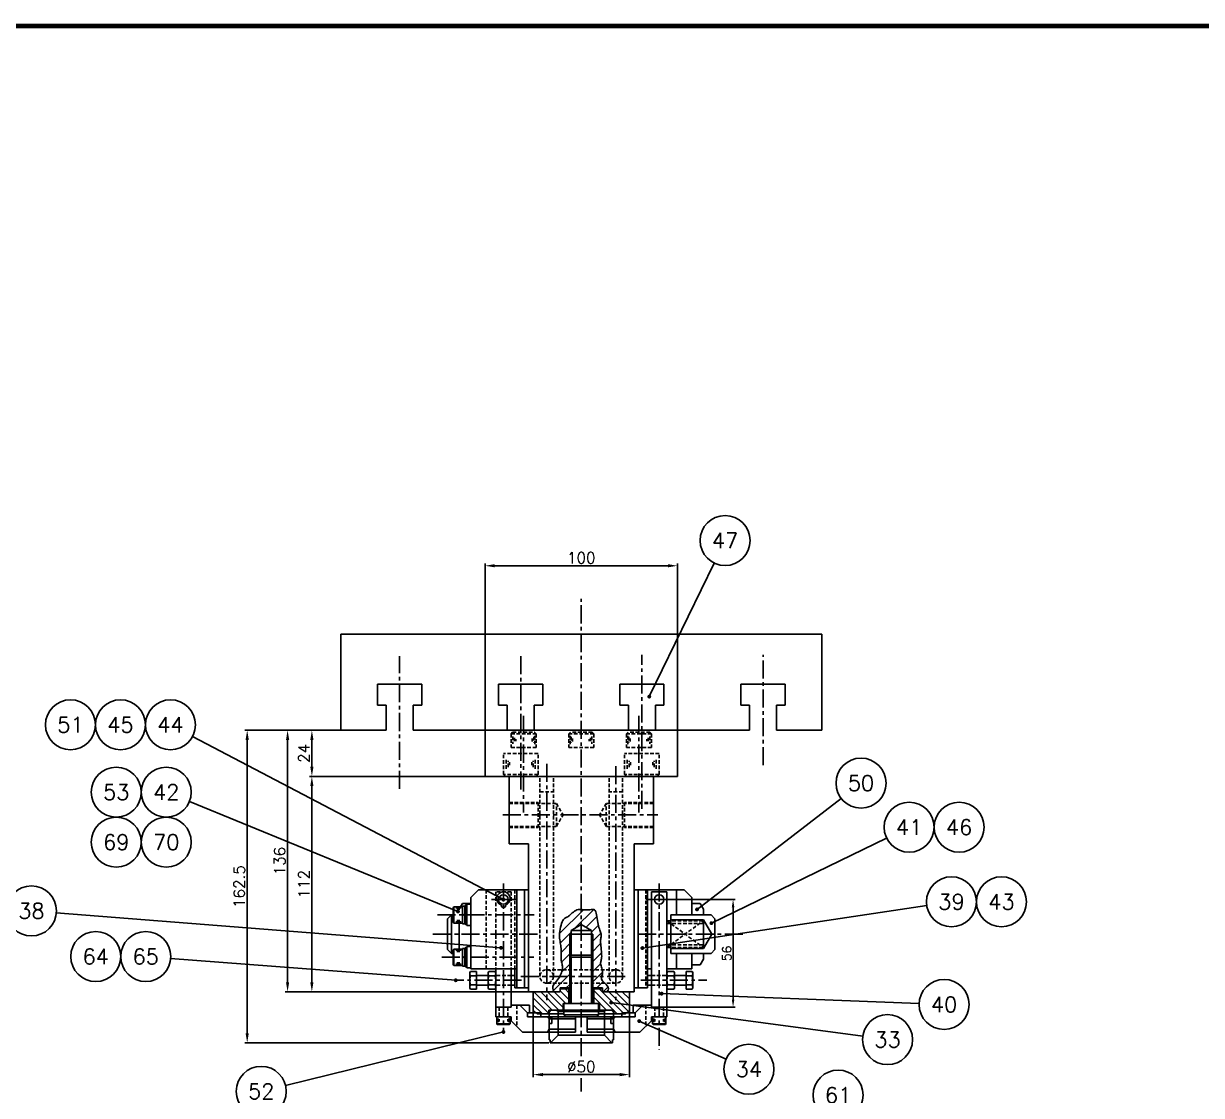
# Model space of a CAD drawing. Extents: x -13768 to 18086, y -10615 to 1188.
# Drawn here: x 1059 to 1671, y -581 to -24 of the extents above; entities that cross this region are included whole.
import ezdxf
from ezdxf.enums import TextEntityAlignment as Align

# ---------------------------------------------------------------- set-up
doc = ezdxf.new("R2010")
doc.units = 0
doc.header["$LTSCALE"] = 7.5
doc.header["$MEASUREMENT"] = 0
doc.linetypes.add('CENTER', pattern=[2, 1.25, -0.25, 0.25, -0.25])
doc.linetypes.add('HIDDEN', pattern=[0.375, 0.25, -0.125])
doc.layers.get('0').update_dxf_attribs({"linetype": 'CONTINUOUS'})
doc.layers.get('DEFPOINTS').update_dxf_attribs({"linetype": 'CONTINUOUS'})
for name, color, linetype in [('0-POS', 3, 'CONTINUOUS'), ('1', 1, 'CENTER'), ('CL', 1, 'CENTER'), ('CO', 3, 'CONTINUOUS'), ('CUPLA A SOLDAR', 5, 'CONTINUOUS'), ('FI', 1, 'CONTINUOUS'), ('OC', 1, 'HIDDEN'), ('POS', 3, 'CONTINUOUS'), ('RY', 5, 'CONTINUOUS')]:
    doc.layers.add(name, color=color, linetype=linetype)
doc.styles.add('ROMANS', font='ROMANS.SHX')
doc.dimstyles.new('2', dxfattribs={"dimscale": 2, "dimtxt": 2.3, "dimasz": 2, "dimexe": 0.5, "dimexo": 0.0625, "dimgap": 0.5, "dimtad": 1, "dimdec": 4, "dimdsep": 46, "dimtxsty": 'ROMANS', "dimcen": -2, "dimclrt": 7, "dimadec": 0, "dimazin": 0, "dimtfac": 0.869565, "dimtdec": 4, "dimtmove": 0, "dimatfit": 3, "dimfxl": 1, "dimtolj": 1, "dimarcsym": 0})
doc.dimstyles.new('2CON5', dxfattribs={"dimscale": 2.5, "dimtxt": 2.3, "dimasz": 2, "dimexe": 0.5, "dimexo": 0.0625, "dimgap": 0.5, "dimtad": 1, "dimdec": 4, "dimdsep": 46, "dimtxsty": 'ROMANS', "dimcen": -2, "dimclrt": 7, "dimadec": 0, "dimazin": 0, "dimtfac": 0.869565, "dimtdec": 4, "dimtmove": 0, "dimatfit": 3, "dimfxl": 1, "dimtolj": 1, "dimarcsym": 0})

# ---------------------------------------------------------------- blocks, each defined once
blk = doc.blocks.new('04912L')
for p, q in [((-3.5, 3.7), (-3.2, 4)), ((-3.5, 3.7), (-3.5, 0)), ((-3.5, 0), (3.5, 0)), ((-3.2, 4), (3.2, 4)), ((3.5, 3.7), (3.2, 4)), ((3.5, 3.7), (3.5, 0))]:
    blk.add_line(p, q)
at = {"color": 1}
for p, q in [((-3.5, 3.7), (3.5, 3.7)), ((-2.75, 2.85), (-2.75, 0.9)), ((-2.22, 2.4), (-2.22, 1.16)), ((2.22, 2.4), (2.22, 1.16)), ((2.75, 2.85), (2.75, 0.9))]:
    blk.add_line(p, q, dxfattribs=at)
blk = doc.blocks.new('05934L')
for p, q in [((-4, 4), (-4.62, 3.64)), ((-4.62, 3.64), (-4.62, 0.36)), ((-4, 0), (-4.62, 0.36)), ((-4, 4), (-2.31, 4)), ((-4, 0), (-2.31, 0)), ((-2.31, 4), (2.31, 4)), ((-2.31, 3.64), (-2.31, 0.36)), ((-2.31, 0), (2.31, 0)), ((2.31, 4), (4, 4)), ((2.31, 3.64), (2.31, 0.36)), ((2.31, 0), (4, 0)), ((4, 4), (4.62, 3.64)), ((4, 0), (4.62, 0.36)), ((4.62, 3.64), (4.62, 0.36))]:
    blk.add_line(p, q)
for centre, radius, start, end in [((-3.46, 1.96), 2.04, 55.61575, 124.38425), ((-3.46, 2.04), 2.04, 235.61575, 304.38425), ((0, -3.64), 7.64, 72.41205, 107.58795), ((0, 7.64), 7.64, 252.41205, 287.58795), ((3.46, 1.96), 2.04, 55.61575, 124.38425), ((3.46, 2.04), 2.04, 235.61575, 304.38425)]:
    blk.add_arc(centre, radius, start, end)
blk = doc.blocks.new('05933L')
for p, q in [((-4, 3.5), (-4.62, 3.14)), ((-4.62, 3.14), (-4.62, 0)), ((-4.62, 0), (4.62, 0)), ((-4, 3.5), (-2.31, 3.5)), ((-2.31, 3.5), (2.31, 3.5)), ((-2.31, 3.14), (-2.31, 0)), ((2.31, 3.5), (4, 3.5)), ((2.31, 3.14), (2.31, 0)), ((4, 3.5), (4.62, 3.14)), ((4.62, 3.14), (4.62, 0))]:
    blk.add_line(p, q)
for centre, radius, start, end in [((-3.46, 1.46), 2.04, 55.61575, 124.38425), ((0, -4.14), 7.64, 72.41205, 107.58795), ((3.46, 1.46), 2.04, 55.61575, 124.38425)]:
    blk.add_arc(centre, radius, start, end)
blk = doc.blocks.new('05125')
for p, q in [((-4.7, 1), (-5, 0.7)), ((-5, 0.7), (-5, 0)), ((-5, 0), (5, 0)), ((-4.7, 1), (4.7, 1)), ((4.7, 1), (5, 0.7)), ((5, 0.7), (5, 0))]:
    blk.add_line(p, q)
at = {"color": 1}
blk.add_line((-5, 0.7), (5, 0.7), dxfattribs=at)
blk = doc.blocks.new('05127')
for p, q in [((-4.6, 1.2), (4.6, 1.2)), ((-4.6, 1.2), (-4.6, 0)), ((-4.6, 0), (4.6, 0)), ((0.51, 1.2), (-0.53, 0)), ((4.6, 1.2), (4.6, 0))]:
    blk.add_line(p, q)
blk = doc.blocks.new('05912L')
for p, q in [((-4.25, 4.5), (-3.75, 5)), ((-4.25, 4.5), (-4.25, 0)), ((-4.25, 0), (4.25, 0)), ((-3.75, 5), (3.75, 5)), ((4.25, 4.5), (3.75, 5)), ((4.25, 4.5), (4.25, 0))]:
    blk.add_line(p, q)
at = {"color": 1}
for p, q in [((-4.25, 4.5), (4.25, 4.5)), ((-3.64, 3.52), (-3.64, 0.79)), ((-2.98, 3.1), (-2.98, 1.41)), ((2.98, 3.1), (2.98, 1.41)), ((3.64, 3.52), (3.64, 0.79))]:
    blk.add_line(p, q, dxfattribs=at)
blk = doc.blocks.new('12912L')
for p, q in [((-9, 11), (-8, 12)), ((-9, 11), (-9, 0)), ((-8, 12), (8, 12)), ((9, 11), (8, 12)), ((9, 11), (9, 0)), ((-9, 0), (9, 0))]:
    blk.add_line(p, q)
at = {"color": 1}
for p, q in [((-9, 11), (9, 11)), ((-7.47, 8.01), (-7.47, 3.03)), ((-6.47, 7.16), (-6.47, 3.89)), ((-5.76, 6.16), (-5.76, 4.6)), ((5.9, 6.16), (5.9, 4.6)), ((6.61, 7.16), (6.61, 3.89)), ((7.61, 8.01), (7.61, 3.03))]:
    blk.add_line(p, q, dxfattribs=at)
blk = doc.blocks.new('08912L')
for p, q in [((-6.5, 7.2), (-5.7, 8)), ((-6.5, 7.2), (-6.5, 0)), ((-5.7, 8), (5.7, 8)), ((5.7, 8), (6.5, 7.2)), ((6.5, 7.2), (6.5, 0)), ((-6.5, 0), (6.5, 0))]:
    blk.add_line(p, q)
at = {"color": 1}
for p, q in [((-6.5, 7.2), (6.5, 7.2)), ((5.76, 6.13), (5.76, 1.78)), ((-5.56, 5.75), (-5.56, 2.02)), ((-4.81, 5.13), (-4.81, 2.89)), ((-4.07, 4.39), (-4.07, 3.39)), ((4.52, 4.76), (4.52, 3.14)), ((5.26, 5.51), (5.26, 2.52))]:
    blk.add_line(p, q, dxfattribs=at)
blk = doc.blocks.new('A1G')
at = {"const_width": 1}
blk.add_lwpolyline([(25, 10), (831, 10), (831, 584), (25, 584)], close=True, dxfattribs=at)
blk = doc.blocks.new('*D486')
at = {"layer": 'CO', "color": 0, "lineweight": -2}
for p, q in [((1298.67, -391.09), (1298.67, -304.45)), ((1303.67, -305.7), (1393.67, -305.7)), ((1398.67, -391.09), (1398.67, -304.45))]:
    blk.add_line(p, q, dxfattribs=at)
at = {"layer": 'CO', "color": 0}
for points in [[(1303.67, -304.86), (1303.67, -306.53), (1298.67, -305.7)], [(1393.67, -304.86), (1393.67, -306.53), (1398.67, -305.7)]]:
    blk.add_solid(points, dxfattribs=at)
at = {"layer": 'DEFPOINTS', "color": 0}
for p in [(1398.67, -305.7), (1298.67, -391.24), (1398.67, -391.24)]:
    blk.add_point(p, dxfattribs=at)
at = {"layer": 'CO', "color": 7, "insert": (1348.67, -301.57), "char_height": 5.75, "attachment_point": 5, "style": 'ROMANS'}
blk.add_mtext('\\A1;100', dxfattribs=at)
blk = doc.blocks.new('*D487')
at = {"layer": 'CO', "color": 0, "lineweight": -2}
for p, q in [((1323.67, -536.9), (1323.67, -571.55)), ((1373.67, -536.9), (1373.67, -571.55)), ((1328.67, -570.3), (1368.67, -570.3))]:
    blk.add_line(p, q, dxfattribs=at)
at = {"layer": 'CO', "color": 0}
for points in [[(1328.67, -569.46), (1328.67, -571.13), (1323.67, -570.3)], [(1368.67, -569.46), (1368.67, -571.13), (1373.67, -570.3)]]:
    blk.add_solid(points, dxfattribs=at)
at = {"layer": 'DEFPOINTS', "color": 0}
for p in [(1323.67, -536.74), (1373.67, -536.74), (1373.67, -570.3)]:
    blk.add_point(p, dxfattribs=at)
at = {"layer": 'CO', "color": 7, "insert": (1348.67, -566.17), "char_height": 5.75, "attachment_point": 5, "style": 'ROMANS'}
blk.add_mtext('\\A1;%%C50', dxfattribs=at)
blk = doc.blocks.new('POS')
at = {"layer": '0-POS'}
blk.add_circle((0, 0), 6.5, dxfattribs=at)
at = {"layer": '0-POS', "style": 'ROMANS', "flags": 4}
blk.add_attdef('P', text='', height=4, dxfattribs=at).set_placement((0, 0), align=Align.MIDDLE)
blk = doc.blocks.new('*D509')
at = {"layer": 'CO', "color": 0, "lineweight": -2}
for p, q in [((1223.51, -391.24), (1173.68, -391.24)), ((1174.93, -396.24), (1174.93, -548.74)), ((1331.76, -553.74), (1173.68, -553.74))]:
    blk.add_line(p, q, dxfattribs=at)
at = {"layer": 'CO', "color": 0}
for points in [[(1174.1, -396.24), (1175.77, -396.24), (1174.93, -391.24)], [(1174.1, -548.74), (1175.77, -548.74), (1174.93, -553.74)]]:
    blk.add_solid(points, dxfattribs=at)
at = {"layer": 'DEFPOINTS', "color": 0}
for p in [(1223.67, -391.24), (1174.93, -553.74), (1331.92, -553.74)]:
    blk.add_point(p, dxfattribs=at)
at = {"layer": 'CO', "color": 7, "insert": (1170.81, -472.49), "char_height": 5.75, "attachment_point": 5, "rotation": 90, "style": 'ROMANS'}
blk.add_mtext('\\A1;162.5', dxfattribs=at)
blk = doc.blocks.new('*D510')
at = {"layer": 'CO', "color": 0, "lineweight": -2}
for p, q in [((1223.51, -391.24), (1194.69, -391.24)), ((1195.94, -396.24), (1195.94, -522.24)), ((1321.01, -527.24), (1194.69, -527.24))]:
    blk.add_line(p, q, dxfattribs=at)
at = {"layer": 'CO', "color": 0}
for points in [[(1195.11, -396.24), (1196.77, -396.24), (1195.94, -391.24)], [(1195.11, -522.24), (1196.77, -522.24), (1195.94, -527.24)]]:
    blk.add_solid(points, dxfattribs=at)
at = {"layer": 'DEFPOINTS', "color": 0}
for p in [(1223.67, -391.24), (1195.94, -527.24), (1321.17, -527.24)]:
    blk.add_point(p, dxfattribs=at)
at = {"layer": 'CO', "color": 7, "insert": (1191.82, -459.24), "char_height": 5.75, "attachment_point": 5, "rotation": 90, "style": 'ROMANS'}
blk.add_mtext('\\A1;136', dxfattribs=at)
blk = doc.blocks.new('*D511')
at = {"layer": 'CO', "color": 0, "lineweight": -2}
for p, q in [((1298.51, -415.24), (1207.32, -415.24)), ((1208.57, -522.24), (1208.57, -420.24)), ((1320.89, -527.24), (1207.32, -527.24))]:
    blk.add_line(p, q, dxfattribs=at)
at = {"layer": 'CO', "color": 0}
for points in [[(1207.74, -420.24), (1209.4, -420.24), (1208.57, -415.24)], [(1207.74, -522.24), (1209.4, -522.24), (1208.57, -527.24)]]:
    blk.add_solid(points, dxfattribs=at)
at = {"layer": 'DEFPOINTS', "color": 0}
for p in [(1208.57, -415.24), (1298.67, -415.24), (1321.04, -527.24)]:
    blk.add_point(p, dxfattribs=at)
at = {"layer": 'CO', "color": 7, "insert": (1204.44, -471.24), "char_height": 5.75, "attachment_point": 5, "rotation": 90, "style": 'ROMANS'}
blk.add_mtext('\\A1;112', dxfattribs=at)
blk = doc.blocks.new('*D512')
at = {"layer": 'CO', "color": 0, "lineweight": -2}
for p, q in [((1223.51, -391.24), (1207.32, -391.24)), ((1208.57, -410.24), (1208.57, -396.24)), ((1298.39, -415.24), (1207.32, -415.24))]:
    blk.add_line(p, q, dxfattribs=at)
at = {"layer": 'CO', "color": 0}
for points in [[(1207.74, -396.24), (1209.4, -396.24), (1208.57, -391.24)], [(1207.74, -410.24), (1209.4, -410.24), (1208.57, -415.24)]]:
    blk.add_solid(points, dxfattribs=at)
at = {"layer": 'DEFPOINTS', "color": 0}
for p in [(1208.57, -391.24), (1223.67, -391.24), (1298.54, -415.24)]:
    blk.add_point(p, dxfattribs=at)
at = {"layer": 'CO', "color": 7, "insert": (1204.44, -403.24), "char_height": 5.75, "attachment_point": 5, "rotation": 90, "style": 'ROMANS'}
blk.add_mtext('\\A1;24', dxfattribs=at)
blk = doc.blocks.new('*D513')
at = {"layer": 'CO', "color": 0, "lineweight": -2}
for p, q in [((1389.29, -479.24), (1428.6, -479.24)), ((1427.6, -483.24), (1427.6, -531.24)), ((1389.29, -535.24), (1428.6, -535.24))]:
    blk.add_line(p, q, dxfattribs=at)
at = {"layer": 'CO', "color": 0}
for points in [[(1426.94, -483.24), (1428.27, -483.24), (1427.6, -479.24)], [(1426.94, -531.24), (1428.27, -531.24), (1427.6, -535.24)]]:
    blk.add_solid(points, dxfattribs=at)
at = {"layer": 'DEFPOINTS', "color": 0}
for p in [(1389.17, -479.24), (1389.17, -535.24), (1427.6, -535.24)]:
    blk.add_point(p, dxfattribs=at)
at = {"layer": 'CO', "color": 7, "insert": (1424.3, -507.24), "char_height": 4.6, "attachment_point": 5, "rotation": 90, "style": 'ROMANS'}
blk.add_mtext('\\A1;56', dxfattribs=at)

msp = doc.modelspace()

# ---------------------------------------------------------------- hatches: boundary and pattern name
at = {"layer": 'RY'}
h = msp.add_hatch(dxfattribs=at)
h.set_pattern_fill('ANSI31', color=256, scale=30, style=0)
h.set_pattern_definition([(45, (-8530.021, -2435.874), (-2.6516504, 2.6516504), [])])
h.paths.add_polyline_path([(1359.01778, -505.23618), (1358.91268, -504.27051), (1358.81613, -503.32429), (1358.741, -502.42419), (1358.70017, -501.59685), (1358.70216, -500.862), (1358.73808, -500.2115), (1358.79472, -499.63029), (1358.85884, -499.10331), (1358.91721, -498.61546), (1358.95659, -498.1517), (1358.96376, -497.69693), (1358.92549, -497.2361), (1358.83252, -496.75524), (1358.69158, -496.24479), (1358.51334, -495.69633), (1358.30852, -495.10139), (1358.0878, -494.45154), (1357.86188, -493.73834), (1357.64146, -492.95335), (1357.43722, -492.08811), (1357.25638, -491.14156), (1357.09222, -490.14206), (1356.93452, -489.12537), (1356.77309, -488.12723), (1356.59771, -487.18337), (1356.39817, -486.32954), (1356.16426, -485.60148), (1355.88579, -485.03494), (1355.55472, -484.65408), (1355.17175, -484.43682), (1354.73976, -484.34949), (1354.26162, -484.35841), (1353.74023, -484.42993), (1353.17846, -484.53039), (1352.57918, -484.62611), (1351.94528, -484.68344), (1351.28044, -484.67833), (1350.59156, -484.62531), (1349.88632, -484.5485), (1349.17242, -484.47205), (1348.66677, -484.43531), (1348.66677, -492.24197), (1353.91677, -495.27305), (1353.91677, -497.24197), (1354.66677, -497.24197), (1354.66677, -509.24197), (1354.66677, -515.74197), (1359.5089, -515.74197), (1359.48279, -515.62738), (1359.31143, -515.00676), (1359.12997, -514.39382), (1358.95921, -513.80059), (1358.81996, -513.23906), (1358.73301, -512.72125), (1358.71301, -512.25363), (1358.75, -511.82055), (1358.82785, -511.4008), (1358.93047, -510.97319), (1359.04172, -510.51652), (1359.14549, -510.0096), (1359.22567, -509.43123), (1359.26613, -508.76021), (1359.2556, -507.98332), (1359.20211, -507.11925), (1359.11855, -506.19465)])
h.paths.add_polyline_path([(1343.41677, -495.27305), (1348.66677, -492.24197), (1348.66677, -484.43531), (1348.45757, -484.42011), (1347.74944, -484.4168), (1347.05575, -484.48628), (1346.38418, -484.65269), (1345.74105, -484.93157), (1345.12713, -485.30413), (1344.54183, -485.74299), (1343.98455, -486.22077), (1343.45468, -486.71008), (1342.95163, -487.18353), (1342.47478, -487.61374), (1342.02355, -487.97333), (1341.59697, -488.24502), (1341.19262, -488.45191), (1340.80773, -488.6272), (1340.43953, -488.80411), (1340.08525, -489.01584), (1339.74212, -489.29559), (1339.40735, -489.67658), (1339.07818, -490.192), (1338.75374, -490.86438), (1338.4408, -491.67341), (1338.14803, -492.58813), (1337.8841, -493.57755), (1337.65768, -494.61069), (1337.47745, -495.65656), (1337.35209, -496.68419), (1337.29025, -497.66259), (1337.29669, -498.56842), (1337.36041, -499.40891), (1337.46649, -500.19893), (1337.60001, -500.95335), (1337.74605, -501.68704), (1337.88969, -502.41486), (1338.01601, -503.15169), (1338.11008, -503.91239), (1338.1614, -504.70735), (1338.1771, -505.52896), (1338.16874, -506.36514), (1338.14786, -507.2038), (1338.12603, -508.03286), (1338.11478, -508.84021), (1338.12567, -509.61378), (1338.17025, -510.34148), (1338.25564, -511.01538), (1338.37124, -511.64421), (1338.50202, -512.24086), (1338.63293, -512.81821), (1338.74896, -513.38917), (1338.83505, -513.96661), (1338.87619, -514.56344), (1338.85733, -515.19253), (1338.78289, -515.74197), (1342.66677, -515.74197), (1342.66677, -509.24197), (1342.66677, -497.24197), (1343.41677, -497.24197)])
h.paths.add_polyline_path([(1343.41677, -497.24197), (1342.66677, -497.24197), (1342.66677, -509.24197), (1343.41677, -508.49197)], flags=17)
h.paths.add_polyline_path([(1354.66677, -497.24197), (1353.91677, -497.24197), (1353.91677, -508.49197), (1354.66677, -509.24197)], flags=17)
h.paths.add_polyline_path([(1359.712, -516.84363), (1359.62324, -516.24367), (1359.5089, -515.74197), (1354.66677, -515.74197), (1354.66677, -519.24197), (1359.32241, -519.24197), (1359.39747, -518.94343), (1359.53811, -518.45607), (1359.66096, -517.95035), (1359.72825, -517.41525)])
h.paths.add_polyline_path([(1359.24634, -520.40513), (1359.21383, -519.90696), (1359.2768, -519.42339), (1359.32241, -519.24197), (1354.66677, -519.24197), (1354.66677, -522.74197), (1360.91232, -522.74197), (1360.27251, -522.0944), (1359.74878, -521.48919), (1359.41207, -520.92887)])
h.paths.add_polyline_path([(1361.57634, -523.42748), (1360.91252, -522.74217), (1360.91232, -522.74197), (1354.66677, -522.74197), (1354.66677, -525.24197), (1359.66677, -525.24197), (1359.66677, -527.24197), (1362.01629, -527.24197), (1362.62039, -526.44404), (1362.78599, -525.65862), (1362.60553, -524.89071), (1362.1715, -524.14533)])
h.paths.add_polyline_path([(1342.66677, -515.74197), (1338.78289, -515.74197), (1338.7665, -515.86296), (1338.60395, -516.56853), (1338.373, -517.2992), (1338.07695, -518.04495), (1337.71911, -518.79575), (1337.47004, -519.24197), (1342.66677, -519.24197)])
h.paths.add_polyline_path([(1342.66677, -519.24197), (1337.47004, -519.24197), (1337.30281, -519.54157), (1336.83133, -520.2724), (1336.30801, -520.97819), (1335.74351, -521.65425), (1335.178, -522.31712), (1334.84965, -522.74197), (1342.66677, -522.74197)])
h.paths.add_polyline_path([(1342.66677, -522.74197), (1334.84965, -522.74197), (1334.65899, -522.98867), (1334.23401, -523.69076), (1333.95059, -524.44527), (1333.85624, -525.27406), (1333.9985, -526.19901), (1334.42489, -527.24197), (1337.66677, -527.24197), (1337.66677, -525.24197), (1342.66677, -525.24197)])
h = msp.add_hatch(dxfattribs=at)
h.set_pattern_fill('ANSI31', color=256, scale=20, angle=90, style=0)
h.set_pattern_definition([(135, (12045.5016, 9918.5152), (-1.76776695, -1.76776695), [])])
h.paths.add_polyline_path([(1365.51677, -536.74197), (1365.51677, -538.74197), (1371.66677, -538.74197), (1373.66677, -536.74197), (1373.66677, -527.24197), (1359.66677, -527.24197), (1359.66677, -525.74197), (1355.16677, -525.74197), (1355.16677, -533.24197), (1358.16677, -533.24197), (1358.16677, -536.74197)])
h.paths.add_polyline_path([(1323.66677, -527.24197), (1323.66677, -536.74197), (1325.66677, -538.74197), (1331.81677, -538.74197), (1331.81677, -536.74197), (1339.16677, -536.74197), (1339.16677, -533.24197), (1342.16677, -533.24197), (1342.16677, -525.74197), (1337.66677, -525.74197), (1337.66677, -527.24197)])

# ---------------------------------------------------------------- linework, layer by layer
for p, q in [((1473.66677, -341.24197), (1223.66677, -341.24197)), ((1223.66677, -391.24197), (1223.66677, -341.24197)), ((1473.66677, -391.24197), (1473.66677, -341.24197)), ((1265.66677, -367.24197), (1242.66677, -367.24197)), ((1242.66677, -378.24197), (1242.66677, -367.24197)), ((1265.66677, -378.24197), (1265.66677, -367.24197)), ((1328.66677, -367.24197), (1305.66677, -367.24197)), ((1305.66677, -378.24197), (1305.66677, -367.24197)), ((1328.66677, -378.24197), (1328.66677, -367.24197)), ((1391.66677, -367.24197), (1368.66677, -367.24197)), ((1368.66677, -378.24197), (1368.66677, -367.24197)), ((1391.66677, -378.24197), (1391.66677, -367.24197)), ((1454.66677, -367.24197), (1431.66677, -367.24197)), ((1431.66677, -378.24197), (1431.66677, -367.24197)), ((1454.66677, -378.24197), (1454.66677, -367.24197)), ((1247.16677, -378.24197), (1242.66677, -378.24197)), ((1247.16677, -391.24197), (1247.16677, -378.24197)), ((1265.66677, -378.24197), (1261.16677, -378.24197)), ((1261.16677, -391.24197), (1261.16677, -378.24197)), ((1310.16677, -378.24197), (1305.66677, -378.24197)), ((1310.16677, -391.24197), (1310.16677, -378.24197)), ((1328.66677, -378.24197), (1324.16677, -378.24197)), ((1324.16677, -391.24197), (1324.16677, -378.24197)), ((1373.16677, -378.24197), (1368.66677, -378.24197)), ((1373.16677, -391.24197), (1373.16677, -378.24197)), ((1391.66677, -378.24197), (1387.16677, -378.24197)), ((1387.16677, -391.24197), (1387.16677, -378.24197)), ((1436.16677, -378.24197), (1431.66677, -378.24197)), ((1436.16677, -391.24197), (1436.16677, -378.24197)), ((1454.66677, -378.24197), (1450.16677, -378.24197)), ((1450.16677, -391.24197), (1450.16677, -378.24197)), ((1247.16677, -391.24197), (1223.66677, -391.24197)), ((1436.16677, -391.24197), (1261.16677, -391.24197)), ((1298.66677, -415.24197), (1298.66677, -391.24197)), ((1398.66677, -415.24197), (1398.66677, -391.24197)), ((1473.66677, -391.24197), (1450.16677, -391.24197)), ((1298.66677, -415.24197), (1398.66677, -415.24197)), ((1311.16677, -415.24197), (1311.16677, -450.24197)), ((1321.16677, -415.24197), (1376.16677, -415.24197)), ((1386.16677, -415.24197), (1386.16677, -450.24197)), ((1311.16677, -450.24197), (1321.16677, -450.24197)), ((1321.16677, -450.24197), (1321.16677, -527.24197)), ((1376.16677, -450.24197), (1376.16677, -527.24197)), ((1376.16677, -450.24197), (1386.16677, -450.24197)), ((1295.16677, -474.24197), (1291.16677, -478.24197)), ((1321.16677, -474.24197), (1295.16677, -474.24197)), ((1315.16677, -474.24197), (1315.16677, -525.24197)), ((1319.16677, -474.24197), (1319.16677, -525.24197)), ((1376.16677, -474.24197), (1402.16677, -474.24197)), ((1378.16677, -474.24197), (1378.16677, -525.24197)), ((1383.16677, -474.24197), (1383.16677, -525.24197)), ((1385.16677, -475.24197), (1385.16677, -535.24197)), ((1385.16677, -475.24197), (1393.16677, -475.24197)), ((1393.16677, -475.24197), (1393.16677, -535.24197)), ((1398.16677, -474.24197), (1398.16677, -487.24197)), ((1406.16677, -478.24197), (1402.16677, -474.24197)), ((1286.89882, -481.24197), (1285.88845, -482.99197)), ((1291.16677, -481.24197), (1286.89882, -481.24197)), ((1289.16677, -492.74197), (1289.16677, -481.74197)), ((1291.16677, -481.74197), (1289.16677, -481.74197)), ((1291.16677, -478.24197), (1291.16677, -515.24197)), ((1307.16677, -482.09607), (1307.16677, -483.12945)), ((1309.16677, -482.09607), (1309.16677, -483.12945)), ((1406.16677, -478.24197), (1406.16677, -487.24197)), ((1406.16677, -481.24197), (1410.43472, -481.24197)), ((1410.43472, -481.24197), (1412.16677, -484.24197)), ((1281.16677, -487.24197), (1279.16677, -489.24197)), ((1279.16677, -489.24197), (1279.16677, -505.24197)), ((1281.96677, -487.24197), (1281.16677, -487.24197)), ((1281.16677, -487.24197), (1281.16677, -507.24197)), ((1395.16677, -487.24197), (1395.16677, -507.24197)), ((1395.16677, -487.24197), (1416.16677, -487.24197)), ((1395.16677, -489.74197), (1412.16677, -489.74197)), ((1412.16677, -484.24197), (1412.16677, -487.24197)), ((1412.16677, -489.74197), (1412.16677, -504.74197)), ((1412.16677, -489.74197), (1416.49689, -497.24197)), ((1416.16677, -487.24197), (1418.16677, -489.24197)), ((1418.16677, -489.24197), (1418.16677, -505.24197)), ((1285.16677, -491.49197), (1285.16677, -504.99197)), ((1291.16677, -492.74197), (1289.16677, -492.74197)), ((1348.66677, -492.24197), (1343.41677, -495.27305)), ((1343.41677, -495.27305), (1343.41677, -508.49197)), ((1353.91677, -495.27305), (1343.41677, -495.27305)), ((1348.66677, -492.24197), (1353.91677, -495.27305)), ((1353.91677, -495.27305), (1353.91677, -508.49197)), ((1412.16677, -504.74197), (1416.49689, -497.24197)), ((1279.16677, -505.24197), (1281.16677, -507.24197)), ((1281.96677, -507.24197), (1281.16677, -507.24197)), ((1289.16677, -514.74197), (1289.16677, -503.74197)), ((1291.16677, -503.74197), (1289.16677, -503.74197)), ((1343.66677, -508.24197), (1342.66677, -509.24197)), ((1343.66677, -508.24197), (1353.66677, -508.24197)), ((1353.66677, -508.24197), (1354.66677, -509.24197)), ((1395.16677, -504.74197), (1412.16677, -504.74197)), ((1395.16677, -507.24197), (1416.16677, -507.24197)), ((1398.16677, -507.24197), (1398.16677, -515.24197)), ((1406.16677, -507.24197), (1406.16677, -515.24197)), ((1412.16677, -507.24197), (1412.16677, -510.24197)), ((1418.16677, -505.24197), (1416.16677, -507.24197)), ((1342.66677, -509.24197), (1342.66677, -533.24197)), ((1354.66677, -509.24197), (1354.66677, -533.24197)), ((1406.16677, -513.24197), (1410.43472, -513.24197)), ((1410.43472, -513.24197), (1412.16677, -510.24197)), ((1291.16677, -514.74197), (1289.16677, -514.74197)), ((1315.16677, -515.24197), (1291.16677, -515.24197)), ((1300.16677, -518.74197), (1294.16677, -518.74197)), ((1304.16677, -515.24197), (1304.16677, -535.24197)), ((1312.16677, -515.24197), (1312.16677, -535.24197)), ((1314.16677, -518.74197), (1312.16677, -518.74197)), ((1314.16677, -515.24197), (1314.16677, -525.24197)), ((1383.16677, -515.24197), (1385.16677, -515.24197)), ((1383.16677, -518.74197), (1385.16677, -518.74197)), ((1393.16677, -515.24197), (1406.16677, -515.24197)), ((1397.16677, -518.74197), (1403.16677, -518.74197)), ((1300.16677, -523.74197), (1294.16677, -523.74197)), ((1314.16677, -523.74197), (1312.16677, -523.74197)), ((1321.16677, -525.24197), (1314.16677, -525.24197)), ((1337.66677, -525.24197), (1337.66677, -527.24197)), ((1337.66677, -525.24197), (1342.66677, -525.24197)), ((1337.66677, -525.74197), (1342.66677, -525.74197)), ((1342.16677, -525.74197), (1342.16677, -533.24197)), ((1354.66677, -525.24197), (1359.66677, -525.24197)), ((1354.66677, -525.74197), (1359.66677, -525.74197)), ((1355.16677, -525.74197), (1355.16677, -533.24197)), ((1359.66677, -527.24197), (1359.66677, -525.24197)), ((1376.16677, -525.24197), (1383.16677, -525.24197)), ((1383.16677, -523.74197), (1385.16677, -523.74197)), ((1397.16677, -523.74197), (1403.16677, -523.74197)), ((1321.16677, -527.24197), (1337.66677, -527.24197)), ((1323.66677, -527.24197), (1323.66677, -536.74197)), ((1337.66677, -527.24197), (1323.66677, -527.24197)), ((1359.66677, -527.24197), (1376.16677, -527.24197)), ((1373.66677, -527.24197), (1359.66677, -527.24197)), ((1373.66677, -536.74197), (1373.66677, -527.24197)), ((1312.16677, -535.24197), (1304.16677, -535.24197)), ((1304.16677, -535.24197), (1304.16677, -540.24197)), ((1312.16677, -535.24197), (1304.16677, -535.24197)), ((1312.16677, -534.24197), (1312.16677, -535.24197)), ((1316.66677, -534.24197), (1312.16677, -534.24197)), ((1316.66677, -534.24197), (1320.66677, -538.24197)), ((1316.66677, -534.24197), (1321.66677, -534.24197)), ((1320.66677, -538.24197), (1320.66677, -540.24197)), ((1320.66677, -538.24197), (1327.66677, -538.24197)), ((1321.66677, -538.24197), (1321.66677, -534.24197)), ((1323.66677, -536.74197), (1325.66677, -538.74197)), ((1339.66677, -538.74197), (1325.66677, -538.74197)), ((1327.66677, -540.24197), (1327.66677, -538.24197)), ((1331.81677, -536.74197), (1339.66677, -536.74197)), ((1331.81677, -536.74197), (1331.81677, -538.74197)), ((1339.16677, -533.24197), (1358.16677, -533.24197)), ((1339.16677, -533.24197), (1339.16677, -536.74197)), ((1357.66677, -533.24197), (1339.66677, -533.24197)), ((1339.66677, -539.24197), (1339.66677, -533.24197)), ((1357.66677, -539.24197), (1357.66677, -533.24197)), ((1357.66677, -536.74197), (1365.51677, -536.74197)), ((1371.66677, -538.74197), (1357.66677, -538.74197)), ((1358.16677, -533.24197), (1358.16677, -536.74197)), ((1365.51677, -536.74197), (1365.51677, -538.74197)), ((1369.66677, -540.24197), (1369.66677, -538.24197)), ((1376.66677, -538.24197), (1369.66677, -538.24197)), ((1371.66677, -538.74197), (1373.66677, -536.74197)), ((1375.66677, -538.24197), (1375.66677, -534.24197)), ((1380.66677, -534.24197), (1375.66677, -534.24197)), ((1380.66677, -534.24197), (1376.66677, -538.24197)), ((1376.66677, -538.24197), (1376.66677, -540.24197)), ((1380.66677, -534.24197), (1385.16677, -534.24197)), ((1385.16677, -534.24197), (1385.16677, -535.24197)), ((1385.16677, -535.24197), (1393.16677, -535.24197)), ((1385.16677, -535.24197), (1393.16677, -535.24197)), ((1393.16677, -535.24197), (1393.16677, -540.24197)), ((1312.16677, -540.24197), (1304.16677, -540.24197)), ((1312.16677, -540.24197), (1312.16677, -542.24197)), ((1312.16677, -542.24197), (1318.16677, -548.24197)), ((1345.66677, -540.24197), (1320.66677, -540.24197)), ((1331.91677, -541.24197), (1330.91677, -540.24197)), ((1331.91677, -541.24197), (1331.91677, -546.74197)), ((1331.91677, -541.24197), (1345.66677, -541.24197)), ((1339.66677, -539.24197), (1340.66677, -540.24197)), ((1356.66677, -540.24197), (1340.66677, -540.24197)), ((1345.66677, -540.24197), (1345.66677, -548.24197)), ((1351.66677, -540.24197), (1351.66677, -548.24197)), ((1376.66677, -540.24197), (1351.66677, -540.24197)), ((1351.66677, -541.24197), (1365.41677, -541.24197)), ((1357.66677, -539.24197), (1356.66677, -540.24197)), ((1366.41677, -540.24197), (1365.41677, -541.24197)), ((1365.41677, -541.24197), (1365.41677, -546.74197)), ((1385.16677, -542.24197), (1379.16677, -548.24197)), ((1385.16677, -540.24197), (1385.16677, -542.24197)), ((1385.16677, -540.24197), (1393.16677, -540.24197)), ((1345.66677, -548.24197), (1318.16677, -548.24197)), ((1331.91677, -546.74197), (1331.05074, -548.24197)), ((1345.66677, -546.74197), (1331.91677, -546.74197)), ((1351.66677, -546.74197), (1365.41677, -546.74197)), ((1351.66677, -548.24197), (1379.16677, -548.24197)), ((1365.41677, -546.74197), (1366.28279, -548.24197))]:
    msp.add_line(p, q)
at = {"color": 1}
msp.add_line((1357.66677, -539.24197), (1339.66677, -539.24197), dxfattribs=at)
for centre in [(1308.16677, -479.24197), (1389.16677, -479.24197)]:
    msp.add_circle(centre, 2.5)
for radius, start, end in [(3.5, 286.6015496, 253.3984504), (4.5, 257.16041159, 282.83958841)]:
    msp.add_arc((1308.16677, -478.74197), radius, start, end)
at = {"layer": 'CL'}
for p, q in [((1348.66677, -560.64404), (1348.66677, -322.90727)), ((1254.16677, -421.62026), (1254.16677, -352.67944)), ((1317.16677, -422.07288), (1317.16677, -351.99941)), ((1380.16677, -432.1651), (1380.16677, -351.99941)), ((1443.16677, -409.38259), (1443.16677, -351.99941)), ((1318.66677, -383.7141), (1318.66677, -434.00728)), ((1378.66677, -383.7141), (1378.66677, -434.00728)), ((1330.66677, -408.68623), (1330.66677, -531.55756)), ((1366.66677, -409.86806), (1366.66677, -531.55756)), ((1307.87527, -435.24197), (1388.43846, -435.24197)), ((1308.16677, -470.89879), (1308.16677, -548.11213)), ((1389.16677, -470.89879), (1389.16677, -557.3296)), ((1315.03753, -479.24197), (1300.5272, -479.24197)), ((1382.296, -479.24197), (1396.80633, -479.24197)), ((1273.92381, -487.24197), (1324.09161, -487.24197)), ((1271.43439, -497.24197), (1327.04522, -497.24197)), ((1378.23511, -497.24197), (1433.84594, -497.24197)), ((1276.16059, -509.24197), (1324.01691, -509.24197)), ((1317.13976, -519.24197), (1371.93493, -519.24197)), ((1317.55547, -521.24197), (1283.37969, -521.24197)), ((1379.65418, -521.24197), (1413.95385, -521.24197)), ((1348.66677, -579.08424), (1348.66677, -572.17283))]:
    msp.add_line(p, q, dxfattribs=at)
msp.add_lwpolyline([(1334.42489, -527.24197), (1333.9985, -526.19901), (1333.85624, -525.27406), (1333.95059, -524.44527), (1334.23401, -523.69076), (1334.65899, -522.98867), (1335.178, -522.31712), (1335.74351, -521.65425), (1336.30801, -520.97819), (1336.83133, -520.2724), (1337.30281, -519.54157), (1337.71911, -518.79575), (1338.07695, -518.04495), (1338.373, -517.2992), (1338.60395, -516.56853), (1338.7665, -515.86296), (1338.85733, -515.19253), (1338.87619, -514.56344), (1338.83505, -513.96661), (1338.74896, -513.38917), (1338.63293, -512.81821), (1338.50202, -512.24086), (1338.37124, -511.64421), (1338.25564, -511.01538), (1338.17025, -510.34148), (1338.12567, -509.61378), (1338.11478, -508.84021), (1338.12603, -508.03286), (1338.14786, -507.2038), (1338.16874, -506.36514), (1338.1771, -505.52896), (1338.1614, -504.70735), (1338.11008, -503.91239), (1338.01601, -503.15169), (1337.88969, -502.41486), (1337.74605, -501.68704), (1337.60001, -500.95335), (1337.46649, -500.19893), (1337.36041, -499.40891), (1337.29669, -498.56842), (1337.29025, -497.66259), (1337.35209, -496.68419), (1337.47745, -495.65656), (1337.65768, -494.61069), (1337.8841, -493.57755), (1338.14803, -492.58813), (1338.4408, -491.67341), (1338.75374, -490.86438), (1339.07818, -490.192), (1339.40735, -489.67658), (1339.74212, -489.29559), (1340.08525, -489.01584), (1340.43953, -488.80411), (1340.80773, -488.6272), (1341.19262, -488.45191), (1341.59697, -488.24502), (1342.02355, -487.97333), (1342.47478, -487.61374), (1342.95163, -487.18353), (1343.45468, -486.71008), (1343.98455, -486.22077), (1344.54183, -485.74299), (1345.12713, -485.30413), (1345.74105, -484.93157), (1346.38418, -484.65269), (1347.05575, -484.48628), (1347.74944, -484.4168), (1348.45757, -484.42011), (1349.17242, -484.47205), (1349.88632, -484.5485), (1350.59156, -484.62531), (1351.28044, -484.67833), (1351.94528, -484.68344), (1352.57918, -484.62611), (1353.17846, -484.53039), (1353.74023, -484.42993), (1354.26162, -484.35841), (1354.73976, -484.34949), (1355.17175, -484.43682), (1355.55472, -484.65408), (1355.88579, -485.03494), (1356.16426, -485.60148), (1356.39817, -486.32954), (1356.59771, -487.18337), (1356.77309, -488.12723), (1356.93452, -489.12537), (1357.09222, -490.14206), (1357.25638, -491.14156), (1357.43722, -492.08811), (1357.64146, -492.95335), (1357.86188, -493.73834), (1358.0878, -494.45154), (1358.30852, -495.10139), (1358.51334, -495.69633), (1358.69158, -496.24479), (1358.83252, -496.75524), (1358.92549, -497.2361), (1358.96376, -497.69693), (1358.95659, -498.1517), (1358.91721, -498.61546), (1358.85884, -499.10331), (1358.79472, -499.63029), (1358.73808, -500.2115), (1358.70216, -500.862), (1358.70017, -501.59685), (1358.741, -502.42419), (1358.81613, -503.32429), (1358.91268, -504.27051), (1359.01778, -505.23618), (1359.11855, -506.19465), (1359.20211, -507.11925), (1359.2556, -507.98332), (1359.26613, -508.76021), (1359.22567, -509.43123), (1359.14549, -510.0096), (1359.04172, -510.51652), (1358.93047, -510.97319), (1358.82785, -511.4008), (1358.75, -511.82055), (1358.71301, -512.25363), (1358.73301, -512.72125), (1358.81996, -513.23906), (1358.95921, -513.80059), (1359.12997, -514.39382), (1359.31143, -515.00676), (1359.48279, -515.62738), (1359.62324, -516.24367), (1359.712, -516.84363), (1359.72825, -517.41525), (1359.66096, -517.95035), (1359.53811, -518.45607), (1359.39747, -518.94343), (1359.2768, -519.42339), (1359.21383, -519.90696), (1359.24634, -520.40513), (1359.41207, -520.92887), (1359.74878, -521.48919), (1360.27251, -522.0944), (1360.91252, -522.74217), (1361.57634, -523.42748), (1362.1715, -524.14533), (1362.60553, -524.89071), (1362.78599, -525.65862), (1362.62039, -526.44404), (1362.01629, -527.24197)], dxfattribs=at)
at = {"layer": 'CUPLA A SOLDAR'}
for p, q in [((1331.89177, -537.742), (1332.89177, -536.74198)), ((1331.89177, -540.74199), (1331.89177, -537.742)), ((1332.89177, -536.74198), (1364.44177, -536.74198)), ((1335.84177, -536.74198), (1336.64177, -537.54199)), ((1336.64177, -537.54199), (1360.69177, -537.54199)), ((1336.64177, -537.54199), (1336.64177, -549.81698)), ((1360.69177, -537.54199), (1361.49177, -536.74198)), ((1360.69177, -549.81698), (1360.69177, -537.54199)), ((1364.44177, -536.74198), (1365.44177, -537.742)), ((1365.44177, -537.742), (1365.44177, -540.74199)), ((1333.29177, -540.74199), (1331.89177, -540.74199)), ((1331.89177, -552.24199), (1331.89177, -543.74198)), ((1331.89177, -543.74198), (1333.29177, -543.74198)), ((1333.29177, -543.74198), (1333.29177, -540.74199)), ((1364.04177, -540.74199), (1364.04177, -543.74198)), ((1365.44177, -540.74199), (1364.04177, -540.74199)), ((1364.04177, -543.74198), (1365.44177, -543.74198)), ((1365.44177, -543.74198), (1365.44177, -552.24199)), ((1336.64177, -549.81698), (1332.71677, -553.742)), ((1360.69177, -549.81698), (1336.64177, -549.81698)), ((1364.61677, -553.742), (1360.69177, -549.81698)), ((1332.41677, -552.24199), (1331.89177, -552.24199)), ((1332.41677, -553.742), (1332.41677, -552.24199)), ((1332.71677, -553.742), (1332.41677, -553.742)), ((1364.61677, -553.742), (1332.71677, -553.742)), ((1364.91677, -553.742), (1364.61677, -553.742)), ((1364.91677, -552.24199), (1364.91677, -553.742)), ((1365.44177, -552.24199), (1364.91677, -552.24199))]:
    msp.add_line(p, q, dxfattribs=at)
at = {"layer": 'FI'}
for p, q in [((1342.66677, -497.24197), (1342.66677, -509.24197)), ((1342.66677, -497.24197), (1354.66677, -497.24197)), ((1354.66677, -497.24197), (1354.66677, -509.24197)), ((1354.66677, -509.24197), (1342.66677, -509.24197)), ((1343.41677, -509.24197), (1343.41677, -533.24197)), ((1353.91677, -509.24197), (1353.91677, -533.24197))]:
    msp.add_line(p, q, dxfattribs=at)
at = {"layer": 'OC'}
for p, q in [((1327.16677, -519.24197), (1327.16677, -415.24197)), ((1334.16677, -519.24197), (1334.16677, -415.24197)), ((1363.16677, -519.24197), (1363.16677, -415.24197)), ((1370.16677, -519.24197), (1370.16677, -415.24197)), ((1311.16677, -428.74197), (1326.16677, -428.74197)), ((1326.16677, -428.74197), (1326.16677, -441.74197)), ((1327.16677, -423.24197), (1334.16677, -423.24197)), ((1370.16677, -423.24197), (1363.16677, -423.24197)), ((1371.16677, -428.74197), (1371.16677, -441.74197)), ((1386.16677, -428.74197), (1371.16677, -428.74197)), ((1311.16677, -429.24197), (1335.70267, -429.24197)), ((1335.70267, -429.24197), (1339.16677, -435.24197)), ((1335.70267, -441.24197), (1335.70267, -429.24197)), ((1361.63087, -429.24197), (1358.16677, -435.24197)), ((1386.16677, -429.24197), (1361.63087, -429.24197)), ((1361.63087, -441.24197), (1361.63087, -429.24197)), ((1335.70267, -441.24197), (1339.16677, -435.24197)), ((1361.63087, -441.24197), (1358.16677, -435.24197)), ((1311.16677, -441.24197), (1335.70267, -441.24197)), ((1311.16677, -441.74197), (1326.16677, -441.74197)), ((1386.16677, -441.24197), (1361.63087, -441.24197)), ((1386.16677, -441.74197), (1371.16677, -441.74197)), ((1299.16677, -474.24197), (1299.16677, -515.24197)), ((1304.16677, -475.24197), (1304.16677, -515.24197)), ((1312.16677, -475.24197), (1304.16677, -475.24197)), ((1312.16677, -475.24197), (1312.16677, -515.24197)), ((1314.16677, -474.24197), (1314.16677, -515.24197)), ((1382.16677, -474.24197), (1382.16677, -525.24197)), ((1393.16677, -490.24197), (1412.16677, -490.24197)), ((1393.16677, -504.24197), (1412.16677, -490.24197)), ((1393.16677, -490.24197), (1412.16677, -504.24197)), ((1393.16677, -491.74197), (1412.16677, -491.74197)), ((1393.16677, -502.74197), (1412.16677, -502.74197)), ((1393.16677, -504.24197), (1412.16677, -504.24197)), ((1312.16677, -518.74197), (1304.16677, -518.74197)), ((1330.66677, -515.74197), (1366.66677, -515.74197)), ((1382.16677, -515.24197), (1383.16677, -515.24197)), ((1385.16677, -518.74197), (1393.16677, -518.74197)), ((1312.16677, -523.74197), (1304.16677, -523.74197)), ((1366.66677, -522.74197), (1330.66677, -522.74197)), ((1385.16677, -523.74197), (1393.16677, -523.74197)), ((1305.91677, -535.24197), (1305.91677, -540.24197)), ((1310.41677, -535.24197), (1310.41677, -540.24197)), ((1315.16677, -534.24197), (1315.16677, -545.24197)), ((1382.16677, -534.24197), (1382.16677, -545.24197)), ((1386.91677, -535.24197), (1386.91677, -540.24197)), ((1391.41677, -535.24197), (1391.41677, -540.24197))]:
    msp.add_line(p, q, dxfattribs=at)
for centre in [(1330.66677, -519.24197), (1366.66677, -519.24197)]:
    msp.add_circle(centre, 3.5, dxfattribs=at)
at = {"layer": 'POS'}
for p, q in [((1417.74351, -304.27233), (1384.02439, -373.74384)), ((1146.53221, -394.40712), (1308.16677, -479.24197)), ((1144.90046, -428.34693), (1284.53474, -485.49961)), ((1483.81458, -426.63322), (1408.84079, -484.36734)), ((1507.42785, -447.33843), (1416.32326, -491.51657)), ((1528.29036, -482.34726), (1380.40973, -504.46779)), ((1075.67532, -486.20807), (1306.95024, -504.37844)), ((1135.12706, -509.87264), (1283.37969, -521.24197)), ((1495.01594, -550.3861), (1364.20672, -532.84785)), ((1524.30603, -533.30848), (1390.44333, -528.19402)), ((1423.94293, -562.27943), (1378.75275, -542.45526)), ((1194.88899, -575.90526), (1308.16677, -548.11213))]:
    msp.add_line(p, q, dxfattribs=at)
at = {"layer": 'POS', "const_width": 1}
for points in [[(1383.52439, -373.74384, 1), (1384.52439, -373.74384, 1)], [(1307.66677, -479.24197, 1), (1308.66677, -479.24197, 1)], [(1408.34079, -484.36734, 1), (1409.34079, -484.36734, 1)], [(1284.03474, -485.49961, 1), (1285.03474, -485.49961, 1)], [(1415.82326, -491.51657, 1), (1416.82326, -491.51657, 1)], [(1306.45024, -504.37844, 1), (1307.45024, -504.37844, 1)], [(1379.90973, -504.46779, 1), (1380.90973, -504.46779, 1)], [(1282.87969, -521.24197, 1), (1283.87969, -521.24197, 1)], [(1363.70672, -532.84785, 1), (1364.70672, -532.84785, 1)], [(1389.94333, -528.19402, 1), (1390.94333, -528.19402, 1)], [(1378.25275, -542.45526, 1), (1379.25275, -542.45526, 1)], [(1307.66677, -548.11213, 1), (1308.66677, -548.11213, 1)]]:
    msp.add_lwpolyline(points, format="xyb", close=True, dxfattribs=at)

# ---------------------------------------------------------------- block references
at = {"xscale": 2.5, "yscale": 2.5, "zscale": 2.5}
msp.add_blockref('A1G', (0, -1485), dxfattribs=at)
for name, p, rotation in [('05912L', (1286.96677, -487.24197), 90), ('05127', (1288.16677, -487.24197), 90), ('05125', (1289.16677, -487.24197), 90), ('05912L', (1286.96677, -509.24197), 90), ('05127', (1288.16677, -509.24197), 90), ('05125', (1289.16677, -509.24197), 90), ('05934L', (1393.16677, -521.24197), 270), ('05933L', (1403.16677, -521.24197), 270), ('04912L', (1389.16677, -540.24197), 180)]:
    msp.add_blockref(name, p, dxfattribs=dict(rotation=rotation))
at = {"xscale": -1}
for name, p, rotation in [('05933L', (1294.16677, -521.24197), 90), ('05934L', (1304.16677, -521.24197), 90), ('04912L', (1308.16677, -540.24197), 180)]:
    msp.add_blockref(name, p, dxfattribs=dict(at, rotation=rotation))
at = {"layer": '1', "xscale": 2, "yscale": 2, "zscale": 2}
msp.add_blockref('POS', (1182.26345, -579.00298), dxfattribs=at).add_auto_attribs({'P': '52'})
at = {"layer": 'OC'}
msp.add_blockref('08912L', (1318.66677, -400.24197), dxfattribs=at)
at = {"layer": 'OC', "xscale": -1}
for p in [(1348.66677, -400.24197), (1378.66677, -400.24197)]:
    msp.add_blockref('08912L', p, dxfattribs=at)
at = {"layer": 'OC', "rotation": 180}
for p in [(1317.16677, -403.24197), (1380.16677, -403.24197)]:
    msp.add_blockref('12912L', p, dxfattribs=at)
at = {"layer": 'POS', "xscale": 2, "yscale": 2, "zscale": 2}
for p, values in [((1423.41997, -292.57712), {'P': '47'}), ((1083.02135, -388.36558), {'P': '51'}), ((1109.02135, -388.36558), {'P': '45'}), ((1135.02135, -388.36558), {'P': '44'}), ((1494.11457, -418.70163), {'P': '50'}), ((1106.86925, -423.42252), {'P': '53'}), ((1132.86925, -423.42252), {'P': '42'}), ((1519.12512, -441.66623), {'P': '41'}), ((1545.12512, -441.66623), {'P': '46'}), ((1106.86925, -449.42252), {'P': '69'}), ((1132.86925, -449.42252), {'P': '70'}), ((1541.14732, -480.42407), {'P': '39'}), ((1567.14732, -480.42407), {'P': '43'}), ((1062.71526, -485.18985), {'P': '38'}), ((1096.16512, -508.8786), {'P': '64'}), ((1122.16512, -508.8786), {'P': '65'}), ((1537.29655, -533.8048), {'P': '40'}), ((1507.90064, -552.11362), {'P': '33'}), ((1435.8478, -567.50189), {'P': '34'}), ((1482.22687, -580.92396), {'P': '61'})]:
    msp.add_blockref('POS', p, dxfattribs=at).add_auto_attribs(values)

# ---------------------------------------------------------------- dimensions: what is measured, and where the dimension line sits
at = {"layer": 'CO'}
dim = msp.add_linear_dim(base=(1398.66677, -305.69816), p1=(1298.66677, -391.24197), p2=(1398.66677, -391.24197), dimstyle='2CON5', dxfattribs=at)
dim.commit()
dim.dimension.update_dxf_attribs({"geometry": '*D486', "text_midpoint": (1348.66677, -301.57316)})
for base, p1, p2, dimstyle, picture, middle in [((1174.93464, -553.74197), (1223.66677, -391.24197), (1331.91677, -553.74197), '2CON5', '*D509', (1170.80964, -472.49197)), ((1195.94105, -527.24197), (1223.66677, -391.24197), (1321.16677, -527.24197), '2CON5', '*D510', (1191.81605, -459.24197)), ((1208.56851, -391.24197), (1298.54177, -415.24197), (1223.66677, -391.24197), '2CON5', '*D512', (1204.44351, -403.24197)), ((1208.56851, -415.24197), (1321.04177, -527.24197), (1298.66677, -415.24197), '2CON5', '*D511', (1204.44351, -471.24197)), ((1427.60487, -535.24197), (1389.16677, -479.24197), (1389.16677, -535.24197), '2', '*D513', (1424.30487, -507.24197))]:
    dim = msp.add_linear_dim(base=base, p1=p1, p2=p2, angle=90, dimstyle=dimstyle, dxfattribs=at)
    dim.commit()
    dim.dimension.update_dxf_attribs({"geometry": picture, "text_midpoint": middle})
dim = msp.add_linear_dim(base=(1373.66677, -570.29651), p1=(1323.66677, -536.74197), p2=(1373.66677, -536.74197), text='%%C<>', dimstyle='2CON5', dxfattribs=at)
dim.commit()
dim.dimension.update_dxf_attribs({"geometry": '*D487', "text_midpoint": (1348.66677, -566.17151)})

doc.saveas('drawing.dxf')
